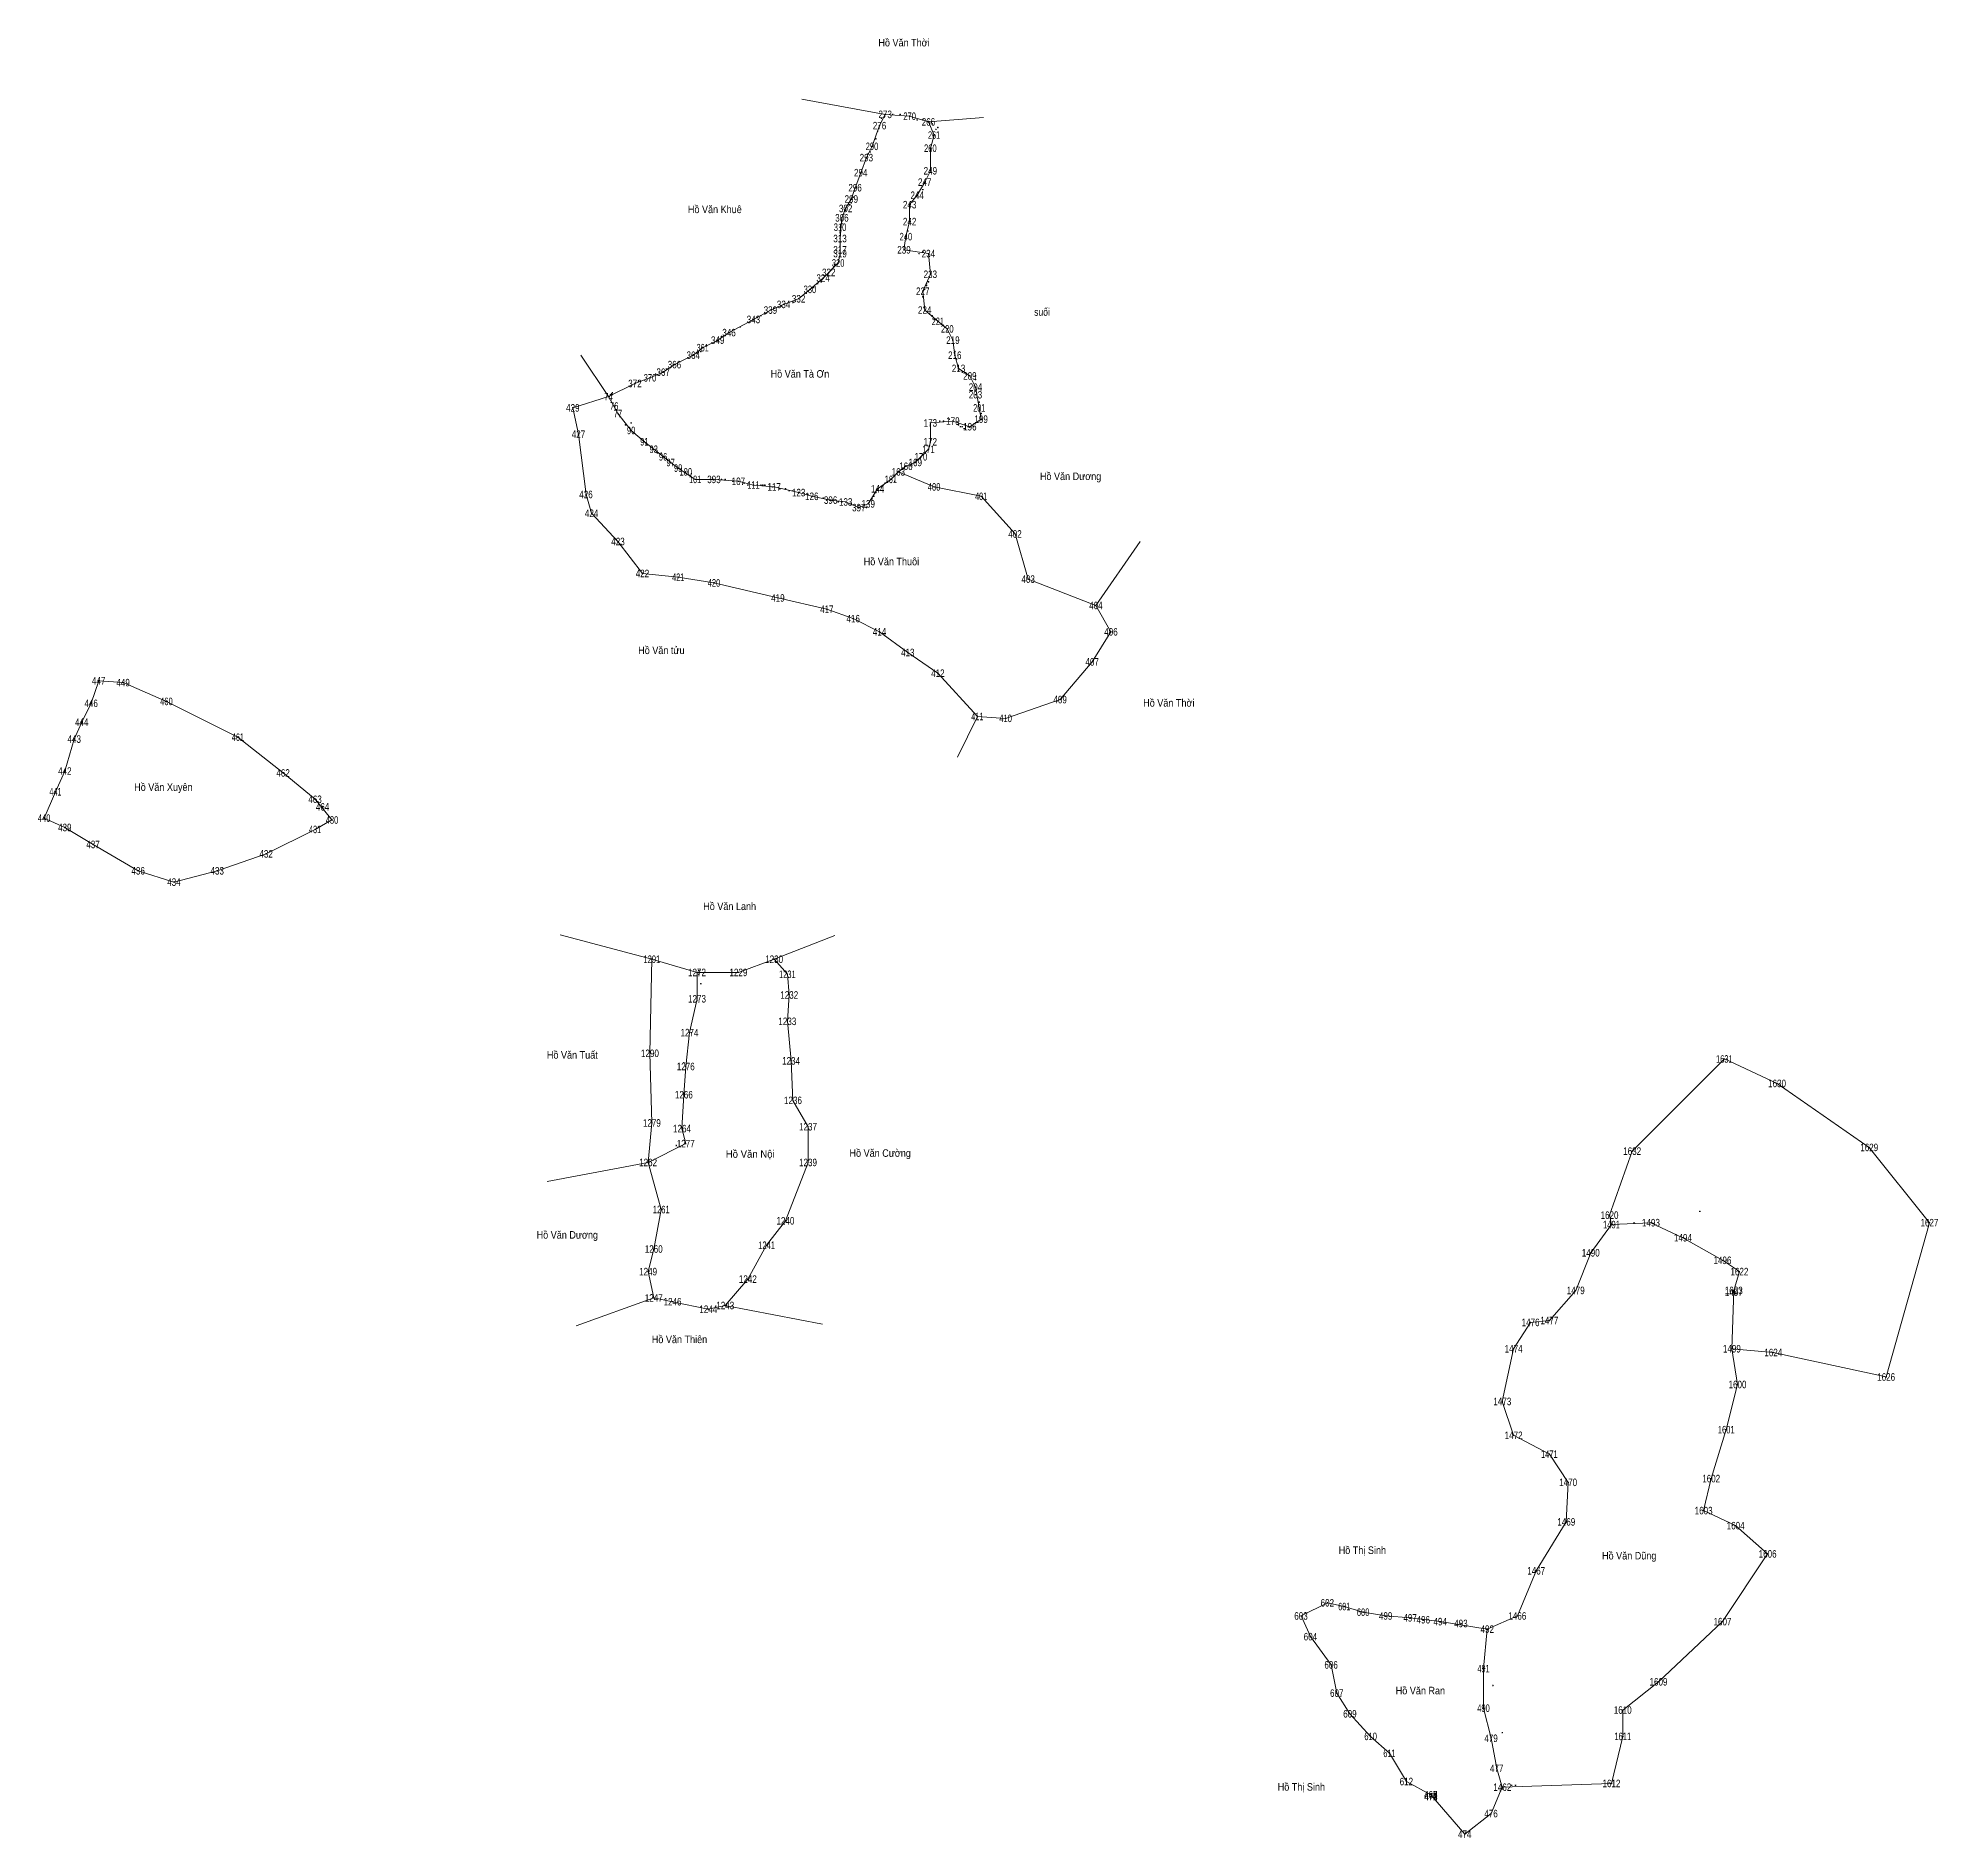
# Model space of a CAD drawing. Header units: metres. Extents: x 531861 to 534977, y 1853166 to 1855689.
# Drawn here: x 533275 to 534285, y 1854732 to 1855689 of the extents above; entities that cross this region are included whole.
import ezdxf
from ezdxf.enums import TextEntityAlignment as Align

# ---------------------------------------------------------------- set-up
doc = ezdxf.new("R2010")
doc.units = ezdxf.units.M
doc.header["$LTSCALE"] = 1.6
doc.layers.add('1', color=7, linetype='Continuous', lineweight=13)
doc.layers.add('11', color=7, linetype='Continuous', lineweight=13)
doc.layers.add('12', color=7, linetype='Continuous')

msp = doc.modelspace()

# ---------------------------------------------------------------- linework, layer by layer
at = {"layer": '1'}
for p, q in [((533725, 1855648), (533680.76, 1855656.12)), ((533748, 1855644), (533777.18, 1855646.25)), ((533578, 1855498), (533563.19, 1855519.98)), ((533837, 1855387), (533860.51, 1855420.94)), ((533774, 1855328), (533763.48, 1855306.45)), ((533601, 1855199), (533552.31, 1855212.04)), ((533666, 1855199), (533698.22, 1855211.56)), ((533599, 1855091), (533545.27, 1855080.91)), ((533602, 1855019), (533560.78, 1855004.11)), ((533640, 1855015), (533691.68, 1855005.07))]:
    msp.add_line(p, q, dxfattribs=at)
for points in [[(533578, 1855498), (533583, 1855489), (533590, 1855480), (533597, 1855474), (533602, 1855470), (533611, 1855463), (533615, 1855460), (533615, 1855460), (533624, 1855454), (533634, 1855454), (533647, 1855453), (533655, 1855451), (533666, 1855450), (533679, 1855447), (533686, 1855445), (533696, 1855443), (533704, 1855442), (533711, 1855439), (533716, 1855441), (533721, 1855449), (533728, 1855454), (533732, 1855458), (533736, 1855461), (533741, 1855463), (533744, 1855466), (533748, 1855470), (533749, 1855474), (533749, 1855484), (533761, 1855485), (533770, 1855482), (533776, 1855486), (533775, 1855492), (533773, 1855503), (533770, 1855509), (533764, 1855513), (533762, 1855520), (533761, 1855528), (533758, 1855534), (533753, 1855538), (533746, 1855544), (533745, 1855554), (533749, 1855563), (533748, 1855574), (533735, 1855576), (533736, 1855583), (533738, 1855591), (533738, 1855600), (533742, 1855605), (533746, 1855612), (533749, 1855618), (533749, 1855630), (533751, 1855637), (533748, 1855644), (533738, 1855647), (533725, 1855648), (533722, 1855642), (533718, 1855631), (533715, 1855625), (533712, 1855617), (533709, 1855609), (533707, 1855603), (533704, 1855598), (533702, 1855593), (533701, 1855582), (533701, 1855574), (533700, 1855569), (533692, 1855561), (533685, 1855555), (533679, 1855550), (533671, 1855547), (533664, 1855544), (533655, 1855539), (533642, 1855532), (533636, 1855528), (533628, 1855524), (533623, 1855520), (533613, 1855515), (533607, 1855511), (533600, 1855508), (533592, 1855505)], [(533431, 1855273), (533422, 1855268), (533396, 1855255), (533370, 1855246), (533347, 1855240), (533328, 1855246), (533304, 1855260), (533289, 1855269), (533278, 1855274), (533284, 1855288), (533289, 1855299), (533294, 1855316), (533298, 1855325), (533303, 1855335), (533307, 1855347), (533320, 1855346), (533343, 1855336), (533381, 1855317), (533405, 1855298), (533422, 1855284)], [(533612, 1855017), (533631, 1855013), (533640, 1855015), (533652, 1855029), (533662, 1855047), (533672, 1855060), (533684, 1855091), (533684, 1855110), (533676, 1855124), (533675, 1855145), (533673, 1855166), (533674, 1855180), (533673, 1855191), (533666, 1855199), (533647, 1855192), (533625, 1855192), (533625, 1855178), (533621, 1855160), (533619, 1855142), (533618, 1855127), (533617, 1855109), (533619, 1855101), (533599, 1855091), (533606, 1855066), (533602, 1855045), (533599, 1855033), (533602, 1855019)], [(534045, 1854843), (534020, 1854847), (534004, 1854849), (533991, 1854850), (533979, 1854852), (533969, 1854855), (533960, 1854857), (533946, 1854850), (533951, 1854839), (533962, 1854824), (533965, 1854809), (533972, 1854798), (533983, 1854786), (533993, 1854777), (534002, 1854762), (534015, 1854755), (534033, 1854734), (534047, 1854745), (534053, 1854759), (534050, 1854769), (534047, 1854785), (534043, 1854801), (534043, 1854822)]]:
    msp.add_lwpolyline(points, close=True, dxfattribs=at)
for points in [[(533578, 1855498), (533559, 1855492), (533562, 1855478), (533566, 1855446), (533569, 1855436), (533583, 1855421), (533596, 1855404), (533615, 1855402), (533634, 1855399), (533668, 1855391), (533694, 1855385), (533708, 1855380), (533722, 1855373), (533737, 1855362), (533753, 1855351), (533774, 1855328), (533789, 1855327), (533818, 1855337), (533835, 1855357), (533845, 1855373), (533837, 1855387), (533801, 1855401), (533794, 1855425), (533776, 1855445), (533751, 1855450), (533732, 1855458)], [(533599, 1855091), (533601, 1855112), (533600, 1855149), (533601, 1855199), (533625, 1855192)], [(534111, 1855058), (534110, 1855063), (534122, 1855097), (534171, 1855146), (534199, 1855133), (534248, 1855099), (534280, 1855059), (534257, 1854977), (534197, 1854990), (534175, 1854992)], [(534045, 1854843), (534061, 1854850), (534071, 1854874), (534087, 1854900), (534088, 1854921), (534078, 1854936), (534059, 1854946), (534053, 1854964), (534059, 1854992), (534068, 1855006), (534078, 1855007), (534092, 1855023), (534100, 1855043), (534111, 1855058), (534132, 1855059), (534149, 1855051), (534170, 1855039), (534179, 1855033), (534176, 1855023), (534175, 1854992), (534178, 1854973), (534172, 1854949), (534164, 1854923), (534160, 1854906), (534177, 1854898), (534194, 1854883), (534170, 1854847), (534136, 1854815), (534117, 1854800), (534117, 1854786), (534111, 1854761), (534053, 1854759)]]:
    msp.add_lwpolyline(points, dxfattribs=at)
at = {"layer": '11'}
for p, q in [((533725, 1855647.69), (533725, 1855648.31)), ((533729, 1855647.69), (533729, 1855648.31)), ((533733, 1855647.69), (533733, 1855648.31)), ((533721.31, 1855639), (533720.69, 1855639)), ((533721, 1855638.69), (533721, 1855639.31)), ((533722.31, 1855642), (533721.69, 1855642)), ((533722, 1855641.69), (533722, 1855642.31)), ((533723.31, 1855646), (533722.69, 1855646)), ((533723, 1855645.69), (533723, 1855646.31)), ((533725.31, 1855648), (533724.69, 1855648)), ((533729.31, 1855648), (533728.69, 1855648)), ((533733.31, 1855648), (533732.69, 1855648)), ((533738.31, 1855647), (533737.69, 1855647)), ((533738, 1855646.69), (533738, 1855647.31)), ((533742.31, 1855645), (533741.69, 1855645)), ((533742, 1855644.69), (533742, 1855645.31)), ((533745.31, 1855645), (533744.69, 1855645)), ((533745, 1855644.69), (533745, 1855645.31)), ((533748.31, 1855644), (533747.69, 1855644)), ((533748, 1855643.69), (533748, 1855644.31)), ((533750.31, 1855643), (533749.69, 1855643)), ((533750, 1855642.69), (533750, 1855643.31)), ((533752.31, 1855640), (533751.69, 1855640)), ((533752, 1855639.69), (533752, 1855640.31)), ((533753.31, 1855641), (533752.69, 1855641)), ((533753, 1855640.69), (533753, 1855641.31)), ((533717.31, 1855628), (533716.69, 1855628)), ((533717, 1855627.69), (533717, 1855628.31)), ((533718.31, 1855631), (533717.69, 1855631)), ((533718, 1855630.69), (533718, 1855631.31)), ((533720.31, 1855635), (533719.69, 1855635)), ((533720, 1855634.69), (533720, 1855635.31)), ((533749.31, 1855630), (533748.69, 1855630)), ((533749, 1855629.69), (533749, 1855630.31)), ((533751.31, 1855637), (533750.69, 1855637)), ((533751, 1855636.69), (533751, 1855637.31)), ((533715.31, 1855625), (533714.69, 1855625)), ((533715, 1855624.69), (533715, 1855625.31)), ((533716.31, 1855627), (533715.69, 1855627)), ((533716, 1855626.69), (533716, 1855627.31)), ((533749.31, 1855618), (533748.69, 1855618)), ((533749, 1855617.69), (533749, 1855618.31)), ((533709.31, 1855609), (533708.69, 1855609)), ((533709, 1855608.69), (533709, 1855609.31)), ((533712.31, 1855617), (533711.69, 1855617)), ((533712, 1855616.69), (533712, 1855617.31)), ((533745.31, 1855608), (533744.69, 1855608)), ((533745, 1855607.69), (533745, 1855608.31)), ((533746.31, 1855612), (533745.69, 1855612)), ((533746, 1855611.69), (533746, 1855612.31)), ((533704.31, 1855598), (533703.69, 1855598)), ((533704, 1855597.69), (533704, 1855598.31)), ((533706.31, 1855600), (533705.69, 1855600)), ((533706, 1855599.69), (533706, 1855600.31)), ((533707.31, 1855603), (533706.69, 1855603)), ((533707.31, 1855601), (533706.69, 1855601)), ((533707, 1855602.69), (533707, 1855603.31)), ((533707, 1855600.69), (533707, 1855601.31)), ((533708.31, 1855604), (533707.69, 1855604)), ((533708, 1855603.69), (533708, 1855604.31)), ((533738.31, 1855600), (533737.69, 1855600)), ((533738, 1855599.69), (533738, 1855600.31)), ((533742.31, 1855605), (533741.69, 1855605)), ((533742, 1855604.69), (533742, 1855605.31)), ((533701.31, 1855588), (533700.69, 1855588)), ((533701, 1855587.69), (533701, 1855588.31)), ((533702.31, 1855593), (533701.69, 1855593)), ((533702.31, 1855592), (533701.69, 1855592)), ((533702.31, 1855590), (533701.69, 1855590)), ((533702, 1855592.69), (533702, 1855593.31)), ((533702, 1855591.69), (533702, 1855592.31)), ((533702, 1855589.69), (533702, 1855590.31)), ((533703.31, 1855595), (533702.69, 1855595)), ((533703, 1855594.69), (533703, 1855595.31)), ((533704.31, 1855597), (533703.69, 1855597)), ((533704, 1855596.69), (533704, 1855597.31)), ((533738.31, 1855591), (533737.69, 1855591)), ((533738, 1855590.69), (533738, 1855591.31)), ((533701.31, 1855586), (533700.69, 1855586)), ((533701.31, 1855585), (533700.69, 1855585)), ((533701.31, 1855582), (533700.69, 1855582)), ((533701.31, 1855580), (533700.69, 1855580)), ((533701.31, 1855578), (533700.69, 1855578)), ((533701, 1855585.69), (533701, 1855586.31)), ((533701, 1855584.69), (533701, 1855585.31)), ((533701, 1855581.69), (533701, 1855582.31)), ((533701, 1855579.69), (533701, 1855580.31)), ((533701, 1855577.69), (533701, 1855578.31)), ((533736.31, 1855583), (533735.69, 1855583)), ((533736, 1855582.69), (533736, 1855583.31)), ((533737.31, 1855586), (533736.69, 1855586)), ((533737, 1855585.69), (533737, 1855586.31)), ((533698.31, 1855568), (533697.69, 1855568)), ((533698, 1855567.69), (533698, 1855568.31)), ((533700.31, 1855569), (533699.69, 1855569)), ((533700, 1855568.69), (533700, 1855569.31)), ((533701.31, 1855576), (533700.69, 1855576)), ((533701.31, 1855574), (533700.69, 1855574)), ((533701, 1855575.69), (533701, 1855576.31)), ((533701, 1855573.69), (533701, 1855574.31)), ((533735.31, 1855576), (533734.69, 1855576)), ((533735, 1855575.69), (533735, 1855576.31)), ((533743.31, 1855574), (533742.69, 1855574)), ((533743, 1855573.69), (533743, 1855574.31)), ((533745.31, 1855575), (533744.69, 1855575)), ((533745, 1855574.69), (533745, 1855575.31)), ((533748.31, 1855574), (533747.69, 1855574)), ((533748, 1855573.69), (533748, 1855574.31)), ((533689.31, 1855558), (533688.69, 1855558)), ((533689, 1855557.69), (533689, 1855558.31)), ((533691.31, 1855559), (533690.69, 1855559)), ((533691, 1855558.69), (533691, 1855559.31)), ((533692.31, 1855561), (533691.69, 1855561)), ((533692, 1855560.69), (533692, 1855561.31)), ((533693.31, 1855562), (533692.69, 1855562)), ((533693, 1855561.69), (533693, 1855562.31)), ((533695.31, 1855564), (533694.69, 1855564)), ((533695, 1855563.69), (533695, 1855564.31)), ((533747.31, 1855558), (533746.69, 1855558)), ((533747, 1855557.69), (533747, 1855558.31)), ((533747, 1855556.69), (533747, 1855557.31)), ((533748.31, 1855559), (533747.69, 1855559)), ((533748, 1855558.69), (533748, 1855559.31)), ((533749.31, 1855563), (533748.69, 1855563)), ((533749, 1855562.69), (533749, 1855563.31)), ((533671, 1855546.69), (533671, 1855547.31)), ((533676.31, 1855548), (533675.69, 1855548)), ((533676, 1855547.69), (533676, 1855548.31)), ((533679.31, 1855550), (533678.69, 1855550)), ((533679, 1855549.69), (533679, 1855550.31)), ((533683.31, 1855553), (533682.69, 1855553)), ((533683, 1855552.69), (533683, 1855553.31)), ((533685.31, 1855555), (533684.69, 1855555)), ((533685, 1855554.69), (533685, 1855555.31)), ((533687.31, 1855556), (533686.69, 1855556)), ((533687, 1855555.69), (533687, 1855556.31)), ((533745.31, 1855554), (533744.69, 1855554)), ((533745.31, 1855551), (533744.69, 1855551)), ((533745, 1855553.69), (533745, 1855554.31)), ((533745, 1855550.69), (533745, 1855551.31)), ((533746.31, 1855555), (533745.69, 1855555)), ((533746, 1855554.69), (533746, 1855555.31)), ((533747.31, 1855557), (533746.69, 1855557)), ((533655.31, 1855539), (533654.69, 1855539)), ((533655, 1855538.69), (533655, 1855539.31)), ((533657.31, 1855540), (533656.69, 1855540)), ((533657, 1855539.69), (533657, 1855540.31)), ((533659.31, 1855541), (533658.69, 1855541)), ((533659, 1855540.69), (533659, 1855541.31)), ((533661.31, 1855542), (533660.69, 1855542)), ((533661, 1855541.69), (533661, 1855542.31)), ((533664.31, 1855544), (533663.69, 1855544)), ((533664, 1855543.69), (533664, 1855544.31)), ((533666.31, 1855545), (533665.69, 1855545)), ((533666, 1855544.69), (533666, 1855545.31)), ((533670.31, 1855546), (533669.69, 1855546)), ((533670, 1855545.69), (533670, 1855546.31)), ((533671.31, 1855547), (533670.69, 1855547)), ((533746.31, 1855544), (533745.69, 1855544)), ((533746, 1855543.69), (533746, 1855544.31)), ((533750.31, 1855541), (533749.69, 1855541)), ((533750, 1855540.69), (533750, 1855541.31)), ((533751.31, 1855539), (533750.69, 1855539)), ((533751, 1855538.69), (533751, 1855539.31)), ((533753.31, 1855538), (533752.69, 1855538)), ((533753, 1855537.69), (533753, 1855538.31)), ((533636.31, 1855528), (533635.69, 1855528)), ((533636, 1855527.69), (533636, 1855528.31)), ((533638.31, 1855530), (533637.69, 1855530)), ((533638, 1855529.69), (533638, 1855530.31)), ((533642.31, 1855532), (533641.69, 1855532)), ((533642, 1855531.69), (533642, 1855532.31)), ((533648.31, 1855535), (533647.69, 1855535)), ((533648, 1855534.69), (533648, 1855535.31)), ((533758.31, 1855534), (533757.69, 1855534)), ((533758, 1855533.69), (533758, 1855534.31)), ((533761.31, 1855528), (533760.69, 1855528)), ((533761, 1855527.69), (533761, 1855528.31)), ((533623.31, 1855520), (533622.69, 1855520)), ((533623, 1855519.69), (533623, 1855520.31)), ((533625.31, 1855521), (533624.69, 1855521)), ((533625, 1855520.69), (533625, 1855521.31)), ((533627.31, 1855522), (533626.69, 1855522)), ((533627, 1855521.69), (533627, 1855522.31)), ((533628.31, 1855524), (533627.69, 1855524)), ((533628, 1855523.69), (533628, 1855524.31)), ((533630.31, 1855525), (533629.69, 1855525)), ((533630, 1855524.69), (533630, 1855525.31)), ((533762.31, 1855522), (533761.69, 1855522)), ((533762.31, 1855520), (533761.69, 1855520)), ((533762, 1855521.69), (533762, 1855522.31)), ((533762, 1855519.69), (533762, 1855520.31)), ((533763.31, 1855518), (533762.69, 1855518)), ((533763, 1855517.69), (533763, 1855518.31)), ((533600.31, 1855508), (533599.69, 1855508)), ((533600, 1855507.69), (533600, 1855508.31)), ((533603.31, 1855510), (533602.69, 1855510)), ((533603, 1855509.69), (533603, 1855510.31)), ((533607.31, 1855511), (533606.69, 1855511)), ((533607, 1855510.69), (533607, 1855511.31)), ((533613.31, 1855515), (533612.69, 1855515)), ((533613, 1855514.69), (533613, 1855515.31)), ((533764.31, 1855513), (533763.69, 1855513)), ((533764.31, 1855512), (533763.69, 1855512)), ((533764, 1855512.69), (533764, 1855513.31)), ((533764, 1855511.69), (533764, 1855512.31)), ((533766.31, 1855511), (533765.69, 1855511)), ((533766, 1855510.69), (533766, 1855511.31)), ((533768.31, 1855510), (533767.69, 1855510)), ((533768, 1855509.69), (533768, 1855510.31)), ((533770.31, 1855509), (533769.69, 1855509)), ((533770, 1855508.69), (533770, 1855509.31)), ((533773.31, 1855509), (533772.69, 1855509)), ((533773.31, 1855507), (533772.69, 1855507)), ((533773, 1855508.69), (533773, 1855509.31)), ((533773, 1855506.69), (533773, 1855507.31)), ((533578.31, 1855498), (533577.69, 1855498)), ((533578.31, 1855498), (533577.69, 1855498)), ((533578, 1855497.69), (533578, 1855498.31)), ((533578, 1855497.69), (533578, 1855498.31)), ((533579.31, 1855499), (533578.69, 1855499)), ((533579, 1855498.69), (533579, 1855499.31)), ((533580.31, 1855500), (533579.69, 1855500)), ((533580.31, 1855499), (533579.69, 1855499)), ((533580, 1855499.69), (533580, 1855500.31)), ((533580, 1855498.69), (533580, 1855499.31)), ((533592.31, 1855505), (533591.69, 1855505)), ((533592, 1855504.69), (533592, 1855505.31)), ((533594.31, 1855506), (533593.69, 1855506)), ((533594, 1855505.69), (533594, 1855506.31)), ((533773.31, 1855503), (533772.69, 1855503)), ((533773.31, 1855499), (533772.69, 1855499)), ((533773, 1855502.69), (533773, 1855503.31)), ((533773, 1855498.69), (533773, 1855499.31)), ((533559.31, 1855492), (533558.69, 1855492)), ((533559, 1855491.69), (533559, 1855492.31)), ((533581.31, 1855493), (533580.69, 1855493)), ((533581, 1855492.69), (533581, 1855493.31)), ((533583.31, 1855489), (533582.69, 1855489)), ((533583, 1855488.69), (533583, 1855489.31)), ((533775.31, 1855495), (533774.69, 1855495)), ((533775.31, 1855492), (533774.69, 1855492)), ((533775, 1855494.69), (533775, 1855495.31)), ((533775, 1855491.69), (533775, 1855492.31)), ((533776.31, 1855489), (533775.69, 1855489)), ((533776, 1855488.69), (533776, 1855489.31)), ((533562.31, 1855478), (533561.69, 1855478)), ((533562, 1855477.69), (533562, 1855478.31)), ((533587.31, 1855483), (533586.69, 1855483)), ((533587, 1855482.69), (533587, 1855483.31)), ((533590.31, 1855484), (533589.69, 1855484)), ((533590.31, 1855480), (533589.69, 1855480)), ((533590, 1855483.69), (533590, 1855484.31)), ((533590, 1855479.69), (533590, 1855480.31)), ((533749.31, 1855484), (533748.69, 1855484)), ((533749, 1855483.69), (533749, 1855484.31)), ((533754.31, 1855485), (533753.69, 1855485)), ((533754, 1855484.69), (533754, 1855485.31)), ((533756.31, 1855485), (533755.69, 1855485)), ((533756, 1855484.69), (533756, 1855485.31)), ((533759.31, 1855486), (533758.69, 1855486)), ((533759, 1855485.69), (533759, 1855486.31)), ((533761.31, 1855485), (533760.69, 1855485)), ((533761, 1855484.69), (533761, 1855485.31)), ((533764.31, 1855483), (533763.69, 1855483)), ((533764, 1855482.69), (533764, 1855483.31)), ((533765.31, 1855482), (533764.69, 1855482)), ((533765, 1855481.69), (533765, 1855482.31)), ((533766.31, 1855482), (533765.69, 1855482)), ((533766, 1855481.69), (533766, 1855482.31)), ((533767.31, 1855481), (533766.69, 1855481)), ((533767, 1855480.69), (533767, 1855481.31)), ((533769.31, 1855482), (533768.69, 1855482)), ((533769, 1855481.69), (533769, 1855482.31)), ((533770.31, 1855482), (533769.69, 1855482)), ((533770, 1855481.69), (533770, 1855482.31)), ((533772.31, 1855482), (533771.69, 1855482)), ((533772, 1855481.69), (533772, 1855482.31)), ((533776.31, 1855486), (533775.69, 1855486)), ((533776, 1855485.69), (533776, 1855486.31)), ((533597.31, 1855474), (533596.69, 1855474)), ((533597, 1855473.69), (533597, 1855474.31)), ((533598.31, 1855473), (533597.69, 1855473)), ((533598, 1855472.69), (533598, 1855473.31)), ((533602.31, 1855470), (533601.69, 1855470)), ((533602, 1855469.69), (533602, 1855470.31)), ((533604.31, 1855468), (533603.69, 1855468)), ((533604, 1855467.69), (533604, 1855468.31)), ((533606.31, 1855468), (533605.69, 1855468)), ((533606, 1855467.69), (533606, 1855468.31)), ((533748.31, 1855470), (533747.69, 1855470)), ((533748, 1855469.69), (533748, 1855470.31)), ((533749.31, 1855474), (533748.69, 1855474)), ((533749, 1855473.69), (533749, 1855474.31)), ((533607.31, 1855466), (533606.69, 1855466)), ((533607, 1855465.69), (533607, 1855466.31)), ((533611.31, 1855463), (533610.69, 1855463)), ((533611, 1855462.69), (533611, 1855463.31)), ((533615.31, 1855460), (533614.69, 1855460)), ((533615, 1855459.69), (533615, 1855460.31)), ((533619.31, 1855458), (533618.69, 1855458)), ((533619, 1855457.69), (533619, 1855458.31)), ((533622.31, 1855457), (533621.69, 1855457)), ((533622, 1855456.69), (533622, 1855457.31)), ((533731.31, 1855457), (533730.69, 1855457)), ((533731, 1855456.69), (533731, 1855457.31)), ((533732.31, 1855458), (533731.69, 1855458)), ((533732, 1855457.69), (533732, 1855458.31)), ((533734.31, 1855460), (533733.69, 1855460)), ((533734, 1855459.69), (533734, 1855460.31)), ((533736.31, 1855461), (533735.69, 1855461)), ((533736, 1855460.69), (533736, 1855461.31)), ((533739.31, 1855462), (533738.69, 1855462)), ((533739, 1855461.69), (533739, 1855462.31)), ((533741.31, 1855463), (533740.69, 1855463)), ((533741, 1855462.69), (533741, 1855463.31)), ((533744.31, 1855466), (533743.69, 1855466)), ((533744, 1855465.69), (533744, 1855466.31)), ((533566, 1855445.69), (533566, 1855446.31)), ((533624.31, 1855454), (533623.69, 1855454)), ((533624, 1855453.69), (533624, 1855454.31)), ((533633.31, 1855454), (533632.69, 1855454)), ((533633, 1855453.69), (533633, 1855454.31)), ((533634.31, 1855454), (533633.69, 1855454)), ((533634, 1855453.69), (533634, 1855454.31)), ((533638.31, 1855454), (533637.69, 1855454)), ((533638, 1855453.69), (533638, 1855454.31)), ((533640.31, 1855454), (533639.69, 1855454)), ((533640, 1855453.69), (533640, 1855454.31)), ((533644.31, 1855453), (533643.69, 1855453)), ((533644, 1855452.69), (533644, 1855453.31)), ((533647.31, 1855453), (533646.69, 1855453)), ((533647, 1855452.69), (533647, 1855453.31)), ((533650.31, 1855452), (533649.69, 1855452)), ((533650, 1855451.69), (533650, 1855452.31)), ((533652.31, 1855451), (533651.69, 1855451)), ((533652, 1855450.69), (533652, 1855451.31)), ((533655.31, 1855451), (533654.69, 1855451)), ((533655, 1855450.69), (533655, 1855451.31)), ((533657.31, 1855451), (533656.69, 1855451)), ((533657, 1855450.69), (533657, 1855451.31)), ((533659.31, 1855451), (533658.69, 1855451)), ((533659, 1855450.69), (533659, 1855451.31)), ((533660.31, 1855451), (533659.69, 1855451)), ((533660, 1855450.69), (533660, 1855451.31)), ((533661.31, 1855451), (533660.69, 1855451)), ((533661, 1855450.69), (533661, 1855451.31)), ((533665.31, 1855450), (533664.69, 1855450)), ((533665, 1855449.69), (533665, 1855450.31)), ((533666.31, 1855450), (533665.69, 1855450)), ((533666, 1855449.69), (533666, 1855450.31)), ((533669.31, 1855449), (533668.69, 1855449)), ((533669, 1855448.69), (533669, 1855449.31)), ((533672.31, 1855449), (533671.69, 1855449)), ((533672, 1855448.69), (533672, 1855449.31)), ((533674.31, 1855448), (533673.69, 1855448)), ((533674, 1855447.69), (533674, 1855448.31)), ((533676.31, 1855448), (533675.69, 1855448)), ((533676, 1855447.69), (533676, 1855448.31)), ((533679.31, 1855447), (533678.69, 1855447)), ((533679, 1855446.69), (533679, 1855447.31)), ((533684, 1855445.69), (533684, 1855446.31)), ((533720.31, 1855447), (533719.69, 1855447)), ((533720, 1855446.69), (533720, 1855447.31)), ((533721.31, 1855449), (533720.69, 1855449)), ((533721, 1855448.69), (533721, 1855449.31)), ((533723.31, 1855450), (533722.69, 1855450)), ((533723, 1855449.69), (533723, 1855450.31)), ((533724.31, 1855451), (533723.69, 1855451)), ((533724, 1855450.69), (533724, 1855451.31)), ((533725.31, 1855452), (533724.69, 1855452)), ((533725, 1855451.69), (533725, 1855452.31)), ((533726.31, 1855453), (533725.69, 1855453)), ((533726, 1855452.69), (533726, 1855453.31)), ((533728.31, 1855454), (533727.69, 1855454)), ((533728, 1855453.69), (533728, 1855454.31)), ((533730.31, 1855453), (533729.69, 1855453)), ((533730, 1855452.69), (533730, 1855453.31)), ((533751.31, 1855450), (533750.69, 1855450)), ((533751, 1855449.69), (533751, 1855450.31)), ((533566.31, 1855446), (533565.69, 1855446)), ((533569, 1855435.69), (533569, 1855436.31)), ((533684.31, 1855446), (533683.69, 1855446)), ((533686.31, 1855445), (533685.69, 1855445)), ((533686, 1855444.69), (533686, 1855445.31)), ((533692.31, 1855444), (533691.69, 1855444)), ((533692, 1855443.69), (533692, 1855444.31)), ((533694.31, 1855443), (533693.69, 1855443)), ((533694, 1855442.69), (533694, 1855443.31)), ((533696.31, 1855443), (533695.69, 1855443)), ((533696, 1855442.69), (533696, 1855443.31)), ((533697.31, 1855443), (533696.69, 1855443)), ((533697, 1855442.69), (533697, 1855443.31)), ((533700.31, 1855442), (533699.69, 1855442)), ((533700, 1855441.69), (533700, 1855442.31)), ((533702.31, 1855442), (533701.69, 1855442)), ((533702, 1855441.69), (533702, 1855442.31)), ((533704.31, 1855442), (533703.69, 1855442)), ((533704, 1855441.69), (533704, 1855442.31)), ((533707.31, 1855441), (533706.69, 1855441)), ((533707, 1855440.69), (533707, 1855441.31)), ((533711.31, 1855440), (533710.69, 1855440)), ((533711.31, 1855439), (533710.69, 1855439)), ((533711, 1855439.69), (533711, 1855440.31)), ((533711, 1855438.69), (533711, 1855439.31)), ((533715.31, 1855439), (533714.69, 1855439)), ((533715, 1855438.69), (533715, 1855439.31)), ((533716.31, 1855441), (533715.69, 1855441)), ((533716, 1855440.69), (533716, 1855441.31)), ((533718.31, 1855444), (533717.69, 1855444)), ((533718.31, 1855443), (533717.69, 1855443)), ((533718, 1855443.69), (533718, 1855444.31)), ((533718, 1855442.69), (533718, 1855443.31)), ((533719.31, 1855445), (533718.69, 1855445)), ((533719, 1855444.69), (533719, 1855445.31)), ((533776.31, 1855445), (533775.69, 1855445)), ((533776, 1855444.69), (533776, 1855445.31)), ((533569.31, 1855436), (533568.69, 1855436)), ((533583.31, 1855421), (533582.69, 1855421)), ((533583, 1855420.69), (533583, 1855421.31)), ((533794.31, 1855425), (533793.69, 1855425)), ((533794, 1855424.69), (533794, 1855425.31)), ((533596.31, 1855404), (533595.69, 1855404)), ((533596, 1855403.69), (533596, 1855404.31)), ((533615.31, 1855402), (533614.69, 1855402)), ((533615, 1855401.69), (533615, 1855402.31)), ((533634.31, 1855399), (533633.69, 1855399)), ((533634, 1855398.69), (533634, 1855399.31)), ((533801.31, 1855401), (533800.69, 1855401)), ((533801, 1855400.69), (533801, 1855401.31)), ((533668.31, 1855391), (533667.69, 1855391)), ((533668, 1855390.69), (533668, 1855391.31)), ((533837.31, 1855387), (533836.69, 1855387)), ((533837, 1855386.69), (533837, 1855387.31)), ((533694.31, 1855385), (533693.69, 1855385)), ((533694, 1855384.69), (533694, 1855385.31)), ((533708.31, 1855380), (533707.69, 1855380)), ((533708, 1855379.69), (533708, 1855380.31)), ((533722.31, 1855373), (533721.69, 1855373)), ((533722, 1855372.69), (533722, 1855373.31)), ((533845.31, 1855373), (533844.69, 1855373)), ((533845, 1855372.69), (533845, 1855373.31)), ((533737.31, 1855362), (533736.69, 1855362)), ((533737, 1855361.69), (533737, 1855362.31)), ((533835.31, 1855357), (533834.69, 1855357)), ((533835, 1855356.69), (533835, 1855357.31)), ((533307.31, 1855347), (533306.69, 1855347)), ((533307, 1855346.69), (533307, 1855347.31)), ((533320.31, 1855346), (533319.69, 1855346)), ((533320, 1855345.69), (533320, 1855346.31)), ((533753.31, 1855351), (533752.69, 1855351)), ((533753, 1855350.69), (533753, 1855351.31)), ((533303, 1855334.69), (533303, 1855335.31)), ((533343.31, 1855336), (533342.69, 1855336)), ((533343, 1855335.69), (533343, 1855336.31)), ((533818.31, 1855337), (533817.69, 1855337)), ((533818, 1855336.69), (533818, 1855337.31)), ((533298, 1855324.69), (533298, 1855325.31)), ((533303.31, 1855335), (533302.69, 1855335)), ((533774.31, 1855328), (533773.69, 1855328)), ((533774, 1855327.69), (533774, 1855328.31)), ((533789.31, 1855327), (533788.69, 1855327)), ((533789, 1855326.69), (533789, 1855327.31)), ((533294.31, 1855316), (533293.69, 1855316)), ((533294, 1855315.69), (533294, 1855316.31)), ((533298.31, 1855325), (533297.69, 1855325)), ((533381.31, 1855317), (533380.69, 1855317)), ((533381, 1855316.69), (533381, 1855317.31)), ((533289.31, 1855299), (533288.69, 1855299)), ((533289, 1855298.69), (533289, 1855299.31)), ((533405.31, 1855298), (533404.69, 1855298)), ((533405, 1855297.69), (533405, 1855298.31)), ((533284.31, 1855288), (533283.69, 1855288)), ((533284, 1855287.69), (533284, 1855288.31)), ((533422.31, 1855284), (533421.69, 1855284)), ((533422, 1855283.69), (533422, 1855284.31)), ((533426.31, 1855280), (533425.69, 1855280)), ((533426, 1855279.69), (533426, 1855280.31)), ((533278.31, 1855274), (533277.69, 1855274)), ((533278, 1855273.69), (533278, 1855274.31)), ((533289.31, 1855269), (533288.69, 1855269)), ((533289, 1855268.69), (533289, 1855269.31)), ((533422.31, 1855268), (533421.69, 1855268)), ((533422, 1855267.69), (533422, 1855268.31)), ((533431.31, 1855273), (533430.69, 1855273)), ((533431, 1855272.69), (533431, 1855273.31)), ((533304.31, 1855260), (533303.69, 1855260)), ((533304, 1855259.69), (533304, 1855260.31)), ((533396.31, 1855255), (533395.69, 1855255)), ((533396, 1855254.69), (533396, 1855255.31)), ((533328.31, 1855246), (533327.69, 1855246)), ((533328, 1855245.69), (533328, 1855246.31)), ((533370.31, 1855246), (533369.69, 1855246)), ((533370, 1855245.69), (533370, 1855246.31)), ((533347.31, 1855240), (533346.69, 1855240)), ((533347, 1855239.69), (533347, 1855240.31)), ((533601.31, 1855199), (533600.69, 1855199)), ((533601, 1855198.69), (533601, 1855199.31)), ((533666.31, 1855199), (533665.69, 1855199)), ((533666, 1855198.69), (533666, 1855199.31)), ((533625.31, 1855192), (533624.69, 1855192)), ((533625, 1855191.69), (533625, 1855192.31)), ((533626.31, 1855193), (533625.69, 1855193)), ((533626.31, 1855192), (533625.69, 1855192)), ((533626.31, 1855192), (533625.69, 1855192)), ((533626.31, 1855191), (533625.69, 1855191)), ((533626, 1855192.69), (533626, 1855193.31)), ((533626, 1855191.69), (533626, 1855192.31)), ((533626, 1855191.69), (533626, 1855192.31)), ((533626, 1855190.69), (533626, 1855191.31)), ((533627.31, 1855186), (533626.69, 1855186)), ((533627, 1855185.69), (533627, 1855186.31)), ((533647.31, 1855192), (533646.69, 1855192)), ((533647, 1855191.69), (533647, 1855192.31)), ((533673.31, 1855191), (533672.69, 1855191)), ((533673, 1855190.69), (533673, 1855191.31)), ((533625.31, 1855178), (533624.69, 1855178)), ((533625.31, 1855177), (533624.69, 1855177)), ((533625, 1855177.69), (533625, 1855178.31)), ((533625, 1855176.69), (533625, 1855177.31)), ((533674.31, 1855180), (533673.69, 1855180)), ((533674, 1855179.69), (533674, 1855180.31)), ((533673.31, 1855166), (533672.69, 1855166)), ((533673, 1855165.69), (533673, 1855166.31)), ((533621.31, 1855160), (533620.69, 1855160)), ((533621, 1855159.69), (533621, 1855160.31)), ((533622.31, 1855160), (533621.69, 1855160)), ((533622, 1855159.69), (533622, 1855160.31)), ((533600.31, 1855149), (533599.69, 1855149)), ((533600, 1855148.69), (533600, 1855149.31)), ((533618.31, 1855144), (533617.69, 1855144)), ((533618, 1855143.69), (533618, 1855144.31)), ((533675.31, 1855145), (533674.69, 1855145)), ((533675, 1855144.69), (533675, 1855145.31)), ((534171.31, 1855146), (534170.69, 1855146)), ((534171, 1855145.69), (534171, 1855146.31)), ((533619.31, 1855142), (533618.69, 1855142)), ((533619, 1855141.69), (533619, 1855142.31)), ((534199, 1855132.69), (534199, 1855133.31)), ((533618.31, 1855127), (533617.69, 1855127)), ((533618, 1855126.69), (533618, 1855127.31)), ((533676.31, 1855124), (533675.69, 1855124)), ((533676, 1855123.69), (533676, 1855124.31)), ((534199.31, 1855133), (534198.69, 1855133)), ((533601.31, 1855112), (533600.69, 1855112)), ((533601, 1855111.69), (533601, 1855112.31)), ((533617.31, 1855109), (533616.69, 1855109)), ((533617, 1855108.69), (533617, 1855109.31)), ((533684.31, 1855110), (533683.69, 1855110)), ((533684, 1855109.69), (533684, 1855110.31)), ((533614.31, 1855100), (533613.69, 1855100)), ((533614, 1855099.69), (533614, 1855100.31)), ((533619.31, 1855101), (533618.69, 1855101)), ((533619, 1855100.69), (533619, 1855101.31)), ((534122.31, 1855097), (534121.69, 1855097)), ((534122, 1855096.69), (534122, 1855097.31)), ((534248.31, 1855099), (534247.69, 1855099)), ((534248, 1855098.69), (534248, 1855099.31)), ((533599.31, 1855091), (533598.69, 1855091)), ((533599, 1855090.69), (533599, 1855091.31)), ((533684.31, 1855091), (533683.69, 1855091)), ((533684, 1855090.69), (533684, 1855091.31)), ((533606.31, 1855066), (533605.69, 1855066)), ((533606, 1855065.69), (533606, 1855066.31)), ((534110.31, 1855063), (534109.69, 1855063)), ((534110, 1855062.69), (534110, 1855063.31)), ((534158.31, 1855065), (534157.69, 1855065)), ((534158, 1855064.69), (534158, 1855065.31)), ((533672.31, 1855060), (533671.69, 1855060)), ((533672, 1855059.69), (533672, 1855060.31)), ((534111.31, 1855058), (534110.69, 1855058)), ((534111, 1855057.69), (534111, 1855058.31)), ((534123.31, 1855059), (534122.69, 1855059)), ((534123, 1855058.69), (534123, 1855059.31)), ((534132.31, 1855059), (534131.69, 1855059)), ((534132, 1855058.69), (534132, 1855059.31)), ((534280.31, 1855059), (534279.69, 1855059)), ((534280, 1855058.69), (534280, 1855059.31)), ((533602.31, 1855045), (533601.69, 1855045)), ((533602, 1855044.69), (533602, 1855045.31)), ((533662.31, 1855047), (533661.69, 1855047)), ((533662, 1855046.69), (533662, 1855047.31)), ((534100.31, 1855043), (534099.69, 1855043)), ((534100, 1855042.69), (534100, 1855043.31)), ((534149.31, 1855051), (534148.69, 1855051)), ((534149, 1855050.69), (534149, 1855051.31)), ((533599.31, 1855033), (533598.69, 1855033)), ((533599, 1855032.69), (533599, 1855033.31)), ((534170.31, 1855039), (534169.69, 1855039)), ((534170, 1855038.69), (534170, 1855039.31)), ((534179.31, 1855033), (534178.69, 1855033)), ((534179, 1855032.69), (534179, 1855033.31)), ((533652.31, 1855029), (533651.69, 1855029)), ((533652, 1855028.69), (533652, 1855029.31)), ((534092.31, 1855023), (534091.69, 1855023)), ((534092, 1855022.69), (534092, 1855023.31)), ((534176.31, 1855023), (534175.69, 1855023)), ((534176, 1855022.69), (534176, 1855023.31)), ((534176, 1855021.69), (534176, 1855022.31)), ((533602.31, 1855019), (533601.69, 1855019)), ((533602, 1855018.69), (533602, 1855019.31)), ((533612.31, 1855017), (533611.69, 1855017)), ((533612, 1855016.69), (533612, 1855017.31)), ((533631.31, 1855013), (533630.69, 1855013)), ((533631, 1855012.69), (533631, 1855013.31)), ((533640.31, 1855015), (533639.69, 1855015)), ((533640, 1855014.69), (533640, 1855015.31)), ((534176.31, 1855022), (534175.69, 1855022)), ((534068.31, 1855006), (534067.69, 1855006)), ((534068, 1855005.69), (534068, 1855006.31)), ((534078.31, 1855007), (534077.69, 1855007)), ((534078, 1855006.69), (534078, 1855007.31)), ((534059.31, 1854992), (534058.69, 1854992)), ((534059, 1854991.69), (534059, 1854992.31)), ((534175.31, 1854992), (534174.69, 1854992)), ((534175, 1854991.69), (534175, 1854992.31)), ((534197.31, 1854990), (534196.69, 1854990)), ((534197, 1854989.69), (534197, 1854990.31)), ((534178.31, 1854973), (534177.69, 1854973)), ((534178, 1854972.69), (534178, 1854973.31)), ((534257.31, 1854977), (534256.69, 1854977)), ((534257, 1854976.69), (534257, 1854977.31)), ((534053.31, 1854964), (534052.69, 1854964)), ((534053, 1854963.69), (534053, 1854964.31)), ((534059.31, 1854946), (534058.69, 1854946)), ((534059, 1854945.69), (534059, 1854946.31)), ((534172.31, 1854949), (534171.69, 1854949)), ((534172, 1854948.69), (534172, 1854949.31)), ((534078.31, 1854936), (534077.69, 1854936)), ((534078, 1854935.69), (534078, 1854936.31)), ((534088, 1854920.69), (534088, 1854921.31)), ((534164.31, 1854923), (534163.69, 1854923)), ((534164, 1854922.69), (534164, 1854923.31)), ((534088.31, 1854921), (534087.69, 1854921)), ((534160.31, 1854906), (534159.69, 1854906)), ((534160, 1854905.69), (534160, 1854906.31)), ((534087.31, 1854900), (534086.69, 1854900)), ((534087, 1854899.69), (534087, 1854900.31)), ((534177.31, 1854898), (534176.69, 1854898)), ((534177, 1854897.69), (534177, 1854898.31)), ((534194.31, 1854883), (534193.69, 1854883)), ((534194, 1854882.69), (534194, 1854883.31)), ((534071.31, 1854874), (534070.69, 1854874)), ((534071, 1854873.69), (534071, 1854874.31)), ((533960.31, 1854857), (533959.69, 1854857)), ((533960, 1854856.69), (533960, 1854857.31)), ((533969.31, 1854855), (533968.69, 1854855)), ((533969, 1854854.69), (533969, 1854855.31)), ((533979.31, 1854852), (533978.69, 1854852)), ((533979, 1854851.69), (533979, 1854852.31)), ((533946.31, 1854850), (533945.69, 1854850)), ((533946, 1854849.69), (533946, 1854850.31)), ((533991.31, 1854850), (533990.69, 1854850)), ((533991, 1854849.69), (533991, 1854850.31)), ((534004.31, 1854849), (534003.69, 1854849)), ((534004, 1854848.69), (534004, 1854849.31)), ((534011.31, 1854848), (534010.69, 1854848)), ((534011, 1854847.69), (534011, 1854848.31)), ((534020.31, 1854847), (534019.69, 1854847)), ((534020, 1854846.69), (534020, 1854847.31)), ((534031.31, 1854846), (534030.69, 1854846)), ((534031, 1854845.69), (534031, 1854846.31)), ((534045.31, 1854843), (534044.69, 1854843)), ((534045, 1854842.69), (534045, 1854843.31)), ((534061.31, 1854850), (534060.69, 1854850)), ((534061, 1854849.69), (534061, 1854850.31)), ((534170.31, 1854847), (534169.69, 1854847)), ((534170, 1854846.69), (534170, 1854847.31)), ((533951.31, 1854839), (533950.69, 1854839)), ((533951, 1854838.69), (533951, 1854839.31)), ((533962.31, 1854824), (533961.69, 1854824)), ((533962, 1854823.69), (533962, 1854824.31)), ((534043.31, 1854822), (534042.69, 1854822)), ((534043, 1854821.69), (534043, 1854822.31)), ((534048.31, 1854813), (534047.69, 1854813)), ((534048, 1854812.69), (534048, 1854813.31)), ((534136.31, 1854815), (534135.69, 1854815)), ((534136, 1854814.69), (534136, 1854815.31)), ((533965.31, 1854809), (533964.69, 1854809)), ((533965, 1854808.69), (533965, 1854809.31)), ((534043.31, 1854801), (534042.69, 1854801)), ((534043, 1854800.69), (534043, 1854801.31)), ((534117.31, 1854800), (534116.69, 1854800)), ((534117, 1854799.69), (534117, 1854800.31)), ((533972.31, 1854798), (533971.69, 1854798)), ((533972, 1854797.69), (533972, 1854798.31)), ((533983.31, 1854786), (533982.69, 1854786)), ((533983, 1854785.69), (533983, 1854786.31)), ((534047.31, 1854785), (534046.69, 1854785)), ((534047, 1854784.69), (534047, 1854785.31)), ((534053.31, 1854788), (534052.69, 1854788)), ((534053, 1854787.69), (534053, 1854788.31)), ((534117.31, 1854786), (534116.69, 1854786)), ((534117, 1854785.69), (534117, 1854786.31)), ((533993.31, 1854777), (533992.69, 1854777)), ((533993, 1854776.69), (533993, 1854777.31)), ((534002.31, 1854762), (534001.69, 1854762)), ((534002, 1854761.69), (534002, 1854762.31)), ((534050.31, 1854769), (534049.69, 1854769)), ((534050, 1854768.69), (534050, 1854769.31)), ((534058.31, 1854760), (534057.69, 1854760)), ((534058.31, 1854760), (534057.69, 1854760)), ((534058.31, 1854760), (534057.69, 1854760)), ((534058.31, 1854760), (534057.69, 1854760)), ((534058, 1854759.69), (534058, 1854760.31)), ((534058, 1854759.69), (534058, 1854760.31)), ((534058, 1854759.69), (534058, 1854760.31)), ((534058, 1854759.69), (534058, 1854760.31)), ((534060.31, 1854760), (534059.69, 1854760)), ((534060, 1854759.69), (534060, 1854760.31)), ((534111.31, 1854761), (534110.69, 1854761)), ((534111, 1854760.69), (534111, 1854761.31)), ((534015.31, 1854755), (534014.69, 1854755)), ((534015.31, 1854755), (534014.69, 1854755)), ((534015.31, 1854755), (534014.69, 1854755)), ((534015.31, 1854754), (534014.69, 1854754)), ((534015.31, 1854754), (534014.69, 1854754)), ((534015.31, 1854754), (534014.69, 1854754)), ((534015.31, 1854754), (534014.69, 1854754)), ((534015, 1854754.69), (534015, 1854755.31)), ((534015, 1854754.69), (534015, 1854755.31)), ((534015, 1854754.69), (534015, 1854755.31)), ((534015, 1854753.69), (534015, 1854754.31)), ((534015, 1854753.69), (534015, 1854754.31)), ((534015, 1854753.69), (534015, 1854754.31)), ((534015, 1854753.69), (534015, 1854754.31)), ((534052.31, 1854757), (534051.69, 1854757)), ((534052, 1854756.69), (534052, 1854757.31)), ((534053.31, 1854759), (534052.69, 1854759)), ((534053.31, 1854758), (534052.69, 1854758)), ((534053.31, 1854758), (534052.69, 1854758)), ((534053, 1854758.69), (534053, 1854759.31)), ((534053, 1854757.69), (534053, 1854758.31)), ((534053, 1854757.69), (534053, 1854758.31)), ((534047.31, 1854745), (534046.69, 1854745)), ((534047, 1854744.69), (534047, 1854745.31)), ((534033.31, 1854734), (534032.69, 1854734)), ((534033, 1854733.69), (534033, 1854734.31))]:
    msp.add_line(p, q, dxfattribs=at)

# ---------------------------------------------------------------- texts
at = {"layer": '1'}
for s, width, p in [('Hồ Văn Thời', 0.9, (533735.01, 1855684.1)), ('Hồ Văn Khuê', 0.9, (533634.47, 1855595.5)), ('suối', 0.85, (533808.35, 1855540.96)), ('Hồ Văn Tà Ơn', 0.9, (533679.69, 1855508.08)), ('Hồ Văn Dương', 0.9, (533823.54, 1855453.64)), ('Hồ Văn Thuôi', 0.9, (533728.32, 1855408.37)), ('Hồ Văn tửu', 0.9, (533606.05, 1855361.17)), ('Hồ Văn Thời', 0.9, (533875.75, 1855333.24)), ('Hồ Văn Xuyên', 0.9, (533341.39, 1855288.46)), ('Hồ Văn Lanh', 0.9, (533642.35, 1855225.13)), ('Hồ Văn Tuất', 0.9, (533558.72, 1855146.16)), ('Hồ Văn Nội', 0.95, (533653.27, 1855093.5)), ('Hồ Văn Cường', 0.9, (533722.35, 1855093.99)), ('Hồ Văn Dương', 0.9, (533556.05, 1855050.52)), ('Hồ Văn Thiên', 0.9, (533615.69, 1854994.97)), ('Hồ Thị Sinh', 0.9, (533978.61, 1854882.94)), ('Hồ Văn Dũng', 0.9, (534120.44, 1854880.02)), ('Hồ Văn Ran', 0.9, (534009.45, 1854808.34)), ('Hồ Thị Sinh', 0.9, (533946.2, 1854757.16))]:
    msp.add_text(s, height=4, dxfattribs=dict(at, width=width)).set_placement(p, align=Align.CENTER)
at = {"layer": '12'}
for s, width, p in [('273', 0.8, (533725, 1855646)), ('270', 0.75, (533738.01, 1855645)), ('276', 0.8, (533722, 1855640)), ('266', 0.8, (533748, 1855642)), ('261', 0.7, (533751, 1855635)), ('290', 0.75, (533718.01, 1855629)), ('260', 0.75, (533749.01, 1855628)), ('294', 0.8, (533712, 1855615)), ('293', 0.8, (533715, 1855623)), ('249', 0.8, (533749, 1855616)), ('296', 0.8, (533709, 1855607)), ('247', 0.8, (533746, 1855610)), ('302', 0.8, (533704, 1855596)), ('299', 0.8, (533707, 1855601)), ('243', 0.8, (533738, 1855598)), ('244', 0.8, (533742, 1855603)), ('310', 0.75, (533701.01, 1855586)), ('306', 0.8, (533702, 1855591)), ('242', 0.8, (533738, 1855589)), ('313', 0.8, (533701, 1855580)), ('317', 0.8, (533701, 1855574)), ('239', 0.8, (533735, 1855574)), ('240', 0.75, (533736.01, 1855581)), ('320', 0.75, (533700.01, 1855567)), ('319', 0.8, (533701, 1855572)), ('234', 0.8, (533748, 1855572)), ('324', 0.8, (533692, 1855559)), ('322', 0.8, (533695, 1855562)), ('233', 0.8, (533749, 1855561)), ('334', 0.8, (533671, 1855545)), ('332', 0.8, (533679, 1855548)), ('330', 0.75, (533685.01, 1855553)), ('227', 0.8, (533745, 1855552)), ('343', 0.8, (533655, 1855537)), ('339', 0.8, (533664, 1855542)), ('224', 0.8, (533746, 1855542)), ('221', 0.7, (533753, 1855536)), ('349', 0.8, (533636, 1855526)), ('346', 0.8, (533642, 1855530)), ('220', 0.75, (533758.01, 1855532)), ('219', 0.8, (533761, 1855526)), ('366', 0.8, (533613, 1855513)), ('364', 0.8, (533623, 1855518)), ('361', 0.7, (533628, 1855522)), ('216', 0.8, (533762, 1855518)), ('372', 0.8, (533592, 1855503)), ('370', 0.75, (533600.01, 1855506)), ('367', 0.8, (533607, 1855509)), ('213', 0.8, (533764, 1855511)), ('209', 0.8, (533770, 1855507)), ('74', 0.8, (533577.99, 1855496)), ('204', 0.8, (533773, 1855501)), ('203', 0.8, (533773, 1855497)), ('429', 0.8, (533559, 1855490)), ('76', 0.75, (533580.99, 1855491)), ('77', 0.75, (533582.99, 1855487)), ('179', 0.8, (533761, 1855483)), ('201', 0.7, (533775, 1855490)), ('199', 0.8, (533776, 1855484)), ('427', 0.8, (533562, 1855476)), ('90', 0.75, (533590, 1855478)), ('173', 0.8, (533749, 1855482)), ('196', 0.8, (533770, 1855480)), ('91', 0.65, (533597.01, 1855472)), ('93', 0.75, (533601.99, 1855468)), ('96', 0.75, (533606.99, 1855464)), ('170', 0.75, (533744.01, 1855464)), ('171', 0.7, (533748, 1855468)), ('172', 0.8, (533749, 1855472)), ('97', 0.75, (533610.99, 1855461)), ('99', 0.75, (533614.99, 1855458)), ('100', 0.75, (533619.01, 1855456)), ('163', 0.8, (533732, 1855456)), ('166', 0.8, (533736, 1855459)), ('169', 0.8, (533741, 1855461)), ('426', 0.8, (533566, 1855444)), ('101', 0.7, (533624, 1855452)), ('393', 0.8, (533634, 1855452)), ('107', 0.8, (533647, 1855451)), ('111', 0.7, (533655, 1855449)), ('117', 0.8, (533666, 1855448)), ('123', 0.8, (533679, 1855445)), ('126', 0.8, (533686, 1855443)), ('144', 0.8, (533721, 1855447)), ('161', 0.7, (533728, 1855452)), ('400', 0.75, (533751.01, 1855448)), ('401', 0.7, (533776, 1855443)), ('424', 0.8, (533569, 1855434)), ('396', 0.8, (533696, 1855441)), ('133', 0.8, (533704, 1855440)), ('397', 0.8, (533711, 1855437)), ('139', 0.8, (533716, 1855439)), ('402', 0.8, (533794, 1855423)), ('423', 0.8, (533583, 1855419)), ('422', 0.8, (533596, 1855402)), ('421', 0.7, (533615, 1855400)), ('420', 0.75, (533634.01, 1855397)), ('403', 0.8, (533801, 1855399)), ('419', 0.8, (533668, 1855389)), ('417', 0.8, (533694, 1855383)), ('404', 0.8, (533837, 1855385)), ('416', 0.8, (533708, 1855378)), ('414', 0.8, (533722, 1855371)), ('406', 0.8, (533845, 1855371)), ('413', 0.8, (533737, 1855360)), ('407', 0.8, (533835, 1855355)), ('447', 0.8, (533307, 1855345)), ('449', 0.8, (533320, 1855344)), ('412', 0.8, (533753, 1855349)), ('446', 0.8, (533303, 1855333)), ('460', 0.75, (533343.01, 1855334)), ('409', 0.8, (533818, 1855335)), ('444', 0.8, (533298, 1855323)), ('411', 0.7, (533774, 1855326)), ('410', 0.75, (533789.01, 1855325)), ('443', 0.8, (533294, 1855314)), ('461', 0.7, (533381, 1855315)), ('442', 0.8, (533289, 1855297)), ('462', 0.8, (533405, 1855296)), ('441', 0.7, (533284, 1855286)), ('463', 0.8, (533422, 1855282)), ('440', 0.75, (533278.01, 1855272)), ('464', 0.8, (533426, 1855278)), ('430', 0.75, (533431.01, 1855271)), ('439', 0.8, (533289, 1855267)), ('431', 0.7, (533422, 1855266)), ('437', 0.8, (533304, 1855258)), ('432', 0.8, (533396, 1855253)), ('436', 0.8, (533328, 1855244)), ('433', 0.8, (533370, 1855244)), ('434', 0.8, (533347, 1855238)), ('1291', 0.75, (533601, 1855197)), ('1272', 0.8, (533625, 1855190)), ('1229', 0.8, (533647, 1855190)), ('1230', 0.8, (533665.99, 1855197)), ('1231', 0.75, (533673, 1855189)), ('1273', 0.8, (533625, 1855176)), ('1232', 0.8, (533674, 1855178)), ('1233', 0.8, (533673, 1855164)), ('1274', 0.8, (533621, 1855158)), ('1290', 0.8, (533599.99, 1855147)), ('1276', 0.8, (533619, 1855140)), ('1234', 0.8, (533675, 1855143)), ('1631', 0.75, (534171, 1855144)), ('1630', 0.8, (534198.99, 1855131)), ('1266', 0.8, (533618, 1855125)), ('1236', 0.8, (533676, 1855122)), ('1279', 0.8, (533601, 1855110)), ('1264', 0.8, (533617, 1855107)), ('1277', 0.8, (533619, 1855099)), ('1237', 0.8, (533684, 1855108)), ('1262', 0.8, (533599, 1855089)), ('1239', 0.8, (533684, 1855089)), ('1632', 0.8, (534122, 1855095)), ('1629', 0.8, (534248, 1855097)), ('1261', 0.75, (533606, 1855064)), ('1620', 0.8, (534109.99, 1855061)), ('1240', 0.8, (533671.99, 1855058)), ('1491', 0.75, (534111, 1855056)), ('1493', 0.8, (534132, 1855057)), ('1494', 0.8, (534149, 1855049)), ('1627', 0.8, (534280, 1855057)), ('1260', 0.8, (533601.99, 1855043)), ('1241', 0.75, (533662, 1855045)), ('1490', 0.8, (534099.99, 1855041)), ('1249', 0.8, (533599, 1855031)), ('1496', 0.8, (534170, 1855037)), ('1622', 0.8, (534179, 1855031)), ('1242', 0.8, (533652, 1855027)), ('1479', 0.8, (534092, 1855021)), ('1623', 0.8, (534176, 1855021)), ('1497', 0.8, (534176, 1855020)), ('1247', 0.8, (533602, 1855017)), ('1246', 0.8, (533612, 1855015)), ('1244', 0.8, (533631, 1855011)), ('1243', 0.8, (533640, 1855013)), ('1476', 0.8, (534068, 1855004)), ('1477', 0.8, (534078, 1855005)), ('1474', 0.8, (534059, 1854990)), ('1499', 0.8, (534175, 1854990)), ('1624', 0.8, (534197, 1854988)), ('1600', 0.8, (534177.99, 1854971)), ('1626', 0.8, (534257, 1854975)), ('1473', 0.8, (534053, 1854962)), ('1472', 0.8, (534059, 1854944)), ('1601', 0.75, (534172, 1854947)), ('1471', 0.75, (534078, 1854934)), ('1470', 0.8, (534087.99, 1854919)), ('1602', 0.8, (534164, 1854921)), ('1469', 0.8, (534087, 1854898)), ('1603', 0.8, (534160, 1854904)), ('1604', 0.8, (534177, 1854896)), ('1606', 0.8, (534194, 1854881)), ('1467', 0.8, (534071, 1854872)), ('603', 0.8, (533946, 1854848)), ('602', 0.8, (533960, 1854855)), ('601', 0.7, (533969, 1854853)), ('600', 0.75, (533979.01, 1854850)), ('499', 0.8, (533991, 1854848)), ('497', 0.8, (534004, 1854847)), ('1466', 0.8, (534061, 1854848)), ('604', 0.8, (533951, 1854837)), ('496', 0.8, (534011, 1854846)), ('494', 0.8, (534020, 1854845)), ('493', 0.8, (534031, 1854844)), ('492', 0.8, (534045, 1854841)), ('1607', 0.8, (534170, 1854845)), ('606', 0.8, (533962, 1854822)), ('491', 0.7, (534043, 1854820)), ('607', 0.8, (533965, 1854807)), ('1609', 0.8, (534136, 1854813)), ('609', 0.8, (533972, 1854796)), ('490', 0.75, (534043.01, 1854799)), ('1610', 0.8, (534116.99, 1854798)), ('610', 0.75, (533983.01, 1854784)), ('479', 0.8, (534047, 1854783)), ('1611', 0.75, (534117, 1854784)), ('611', 0.7, (533993, 1854775)), ('477', 0.8, (534050, 1854767)), ('612', 0.8, (534002, 1854760)), ('1462', 0.8, (534053, 1854757)), ('1612', 0.8, (534111, 1854759)), ('466', 0.8, (534015, 1854753)), ('467', 0.8, (534015, 1854753)), ('469', 0.8, (534015, 1854753)), ('472', 0.8, (534015, 1854752)), ('473', 0.8, (534015, 1854752)), ('470', 0.75, (534015.01, 1854752)), ('471', 0.7, (534015, 1854752)), ('476', 0.8, (534047, 1854743)), ('474', 0.8, (534033, 1854732))]:
    msp.add_text(s, height=4, dxfattribs=dict(at, width=width)).set_placement(p, align=Align.CENTER)

doc.saveas('drawing.dxf')
